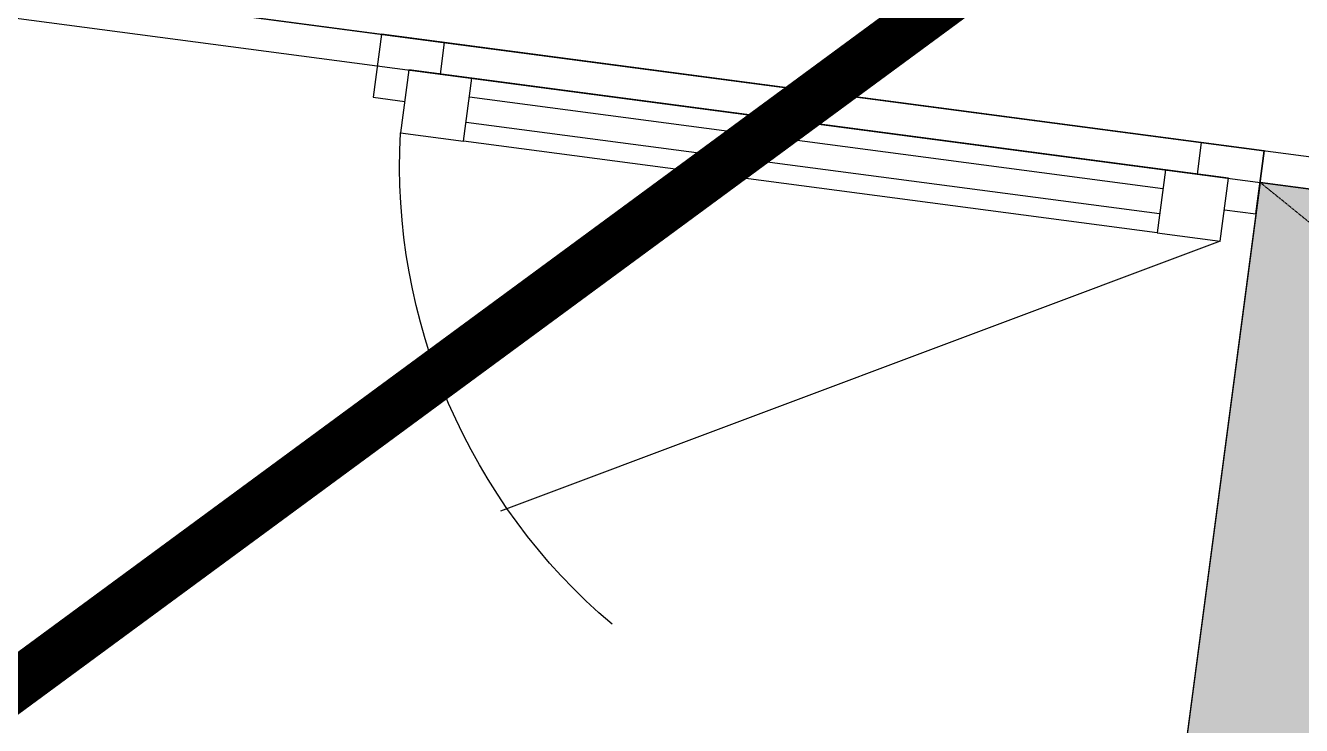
# Model space of a CAD drawing. Header units: millimetres. Extents: x -176651 to 424033, y -469666 to 486614.
# Drawn here: x 6724 to 7727, y 104450 to 105001 of the extents above; entities that cross this region are included whole.
import ezdxf

# ---------------------------------------------------------------- set-up
doc = ezdxf.new("R2010")
doc.units = ezdxf.units.MM
for name, pattern in [('1625_East Villa$0$DASHED', [0.75, 0.5, -0.25]), ('1625_East Villa$0$HIDDEN', [0]), ('1625E_Roof Plan$0$DASHED', [0.75, 0.5, -0.25])]:
    doc.linetypes.add(name, pattern=pattern)
for name, color, linetype in [('1625_East Villa$0$ad-Elevation 10', 8, 'Continuous'), ('1625_East Villa$0$ad-Furniture', 8, 'Continuous'), ('1625_East Villa$0$ad-Glass Sectionline', 8, 'Continuous'), ('1625_East Villa$0$ad-Toilet fixtures', 8, 'Continuous'), ('1625E_Roof Plan$0$ad-Primary Roof', 8, 'Continuous')]:
    doc.layers.add(name, color=color, linetype=linetype)
doc.layers.add('1625_East Villa$0$ad-Landscape', color=8, linetype='Continuous', lineweight=35)

# ---------------------------------------------------------------- blocks, each defined once
blk = doc.blocks.new('1625_East Villa$0$A$Cfbd26d3a')
at = {"transparency": 33554559}
h = blk.add_hatch(color=74, dxfattribs=at)
h.dxf.hatch_style = 1
h.paths.add_polyline_path([(0, 960), (-1565, 960), (-1565, 0), (0, 0)])
at = {"layer": '1625_East Villa$0$ad-Elevation 10', "linetype": '1625_East Villa$0$DASHED'}
blk.add_lwpolyline([(0, 0), (-1565, 960)], dxfattribs=at)
at = {"layer": '1625_East Villa$0$ad-Toilet fixtures'}
blk.add_lwpolyline([(0, 960), (-1565, 960), (-1565, 0), (0, 0)], close=True, dxfattribs=at)
blk = doc.blocks.new('1625_East Villa$0$$ZCDB_AUDIT_GENERATED_C85C')
at = {"color": 8}
for points in [[(675, 75), (141.8, 359.5)], [(625, 75), (75, 75)], [(50, 25), (50, 0), (0, 0), (0, 50), (25, 50)], [(675, 50), (700, 50), (700, 0), (650, 0), (650, 25)], [(625, 25), (75, 25)], [(700, 0), (0, 0)]]:
    blk.add_lwpolyline(points, dxfattribs=at)
for points in [[(75, 25), (25, 25), (25, 75), (75, 75)], [(675, 25), (625, 25), (625, 75), (675, 75)]]:
    blk.add_lwpolyline(points, close=True, dxfattribs=at)
at = {"color": 140}
for points in [[(625, 60), (75, 60)], [(625, 40), (75, 40)]]:
    blk.add_lwpolyline(points, dxfattribs=at)
at = {"color": 8, "linetype": '1625_East Villa$0$HIDDEN'}
blk.add_arc((497.1, 38.3), 473.6, 122.8151, 175.5591, dxfattribs=at)
blk = doc.blocks.new('*U177')
blk.add_blockref('1625_East Villa$0$$ZCDB_AUDIT_GENERATED_C85C', (0, 0))
blk = doc.blocks.new('1625_East Villa$0$zw$D46D')
at = {"layer": '1625_East Villa$0$ad-Landscape'}
blk.add_blockref('1625_East Villa$0$A$Cfbd26d3a', (8310, 230), dxfattribs=at)
at = {"layer": '1625_East Villa$0$ad-Glass Sectionline'}
blk.add_lwpolyline([(8310, 1215), (5110, 1215), (5110, 1190), (8310, 1190)], close=True, dxfattribs=at)
at = {"layer": '1625_East Villa$0$ad-Toilet fixtures'}
blk.add_lwpolyline([(6745, 230), (5110, 230), (5110, 1215), (6745, 1215)], close=True, dxfattribs=at)
at = {"xscale": -1, "rotation": 180}
blk.add_blockref('*U177', (6045, 1215), dxfattribs=at)
blk = doc.blocks.new('1625E_Roof Plan')
at = {"layer": '1625E_Roof Plan$0$ad-Primary Roof', "linetype": '1625E_Roof Plan$0$DASHED', "ltscale": 2, "const_width": 40}
blk.add_lwpolyline([(12570, -2645), (2380, -2645), (7475, 2255)], close=True, dxfattribs=at)
blk = doc.blocks.new('1625_East Villa')
at = {"layer": '1625_East Villa$0$ad-Furniture'}
blk.add_blockref('1625_East Villa$0$zw$D46D', (0, 0), dxfattribs=at)
blk.add_blockref('1625E_Roof Plan', (0, 0))
blk = doc.blocks.new("All Plot's Villa Plans")
at = {"ltscale": 5, "rotation": 352.4703876422526}
blk.add_blockref('1625_East Villa', (852, 104581.7), dxfattribs=at)

msp = doc.modelspace()

# ---------------------------------------------------------------- block references
at = {"ltscale": 5}
msp.add_blockref("All Plot's Villa Plans", (0, 0), dxfattribs=at)

doc.saveas('drawing.dxf')
